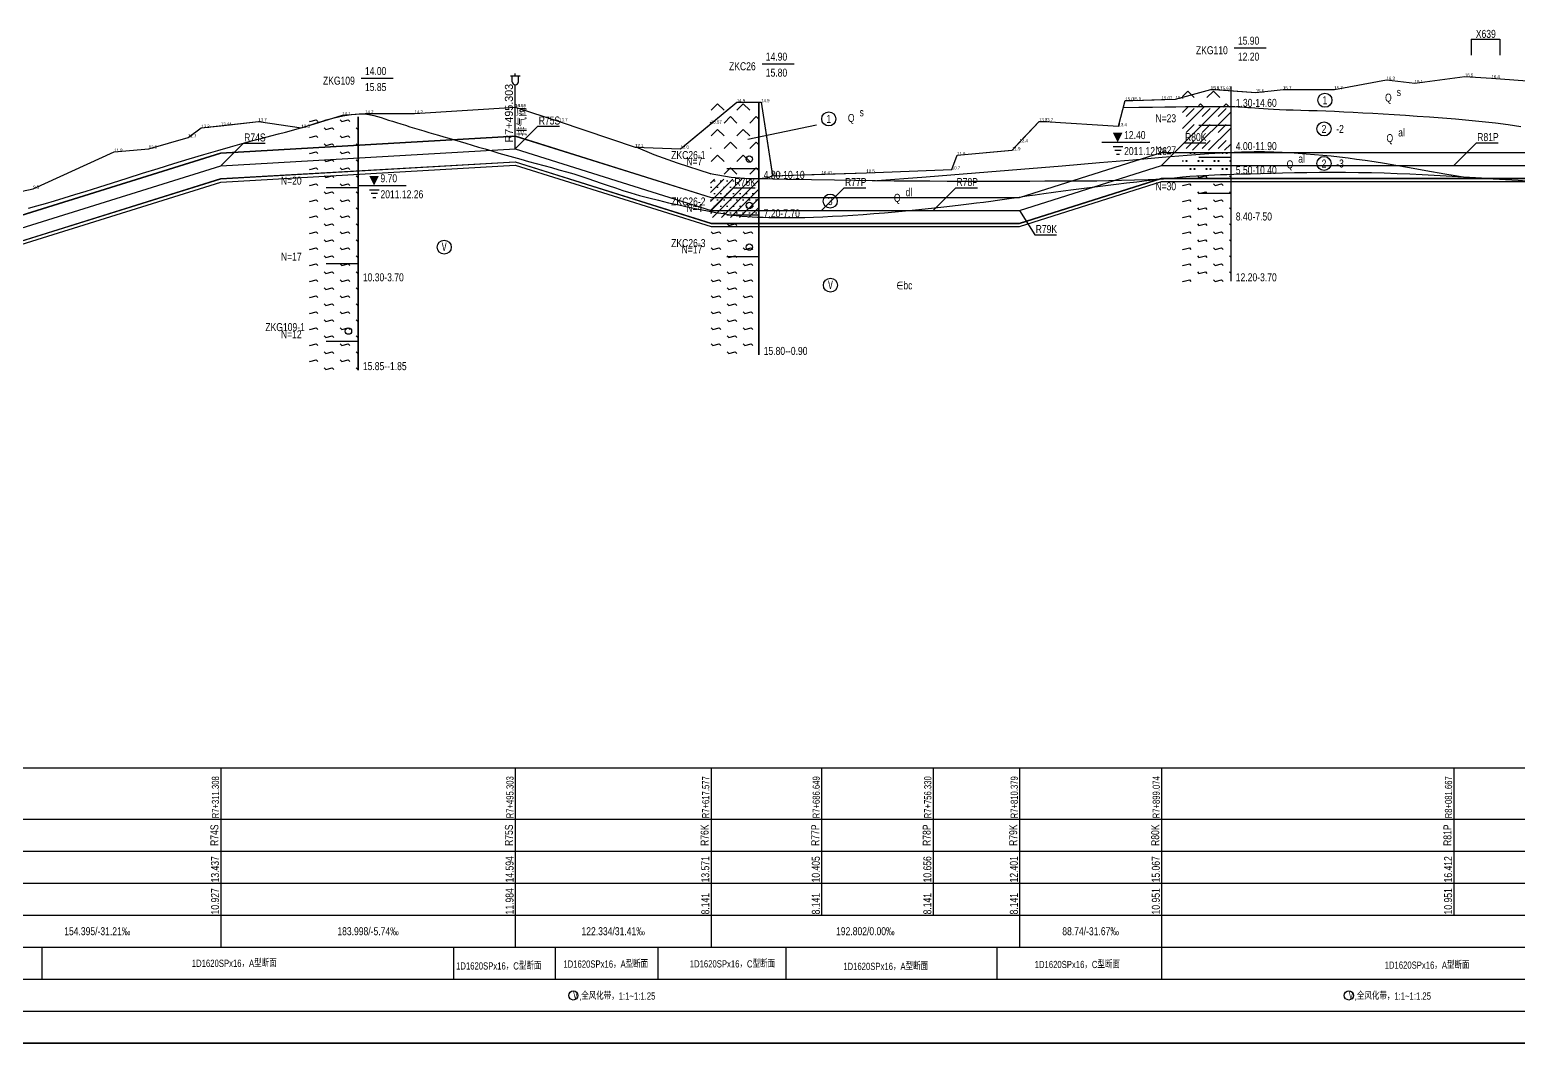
# Model space of a CAD drawing. Extents: x 525858 to 564773, y 2370984 to 2400075.
# Drawn here: x 558107 to 559037, y 2390429 to 2391062 of the extents above; entities that cross this region are included whole.
import ezdxf
from ezdxf.enums import TextEntityAlignment as Align

# ---------------------------------------------------------------- set-up
doc = ezdxf.new("R2010")
doc.units = 0
for name, pattern in [('CENTER', [2, 1.25, -0.25, 0.25, -0.25]), ('ZK', [20, 10, 0, 10]), ('ZKLIN', [0.4, 0.3, -0.1])]:
    doc.linetypes.add(name, pattern=pattern)
doc.layers.get('0').update_dxf_attribs({"linetype": 'CONTINUOUS'})
for name, color, linetype in [('pipe', 3, 'CONTINUOUS'), ('pipe_cen', 1, 'CENTER'), ('tab', 9, 'CONTINUOUS'), ('wipeout', 255, 'CONTINUOUS'), ('地形剖面', 4, 'CONTINUOUS'), ('布局裁图', 3, 'CONTINUOUS'), ('水工平面管线标注', 3, 'CONTINUOUS'), ('纵面管线标注', 3, 'CONTINUOUS'), ('附属设施', 2, 'CONTINUOUS')]:
    doc.layers.add(name, color=color, linetype=linetype)
doc.styles.add('ITALIC', font='txt', dxfattribs={"width": 0.7, "height": 0.28})
doc.styles.add('SIMP1', font='simp1.shx', dxfattribs={"width": 0.8, "bigfont": 'hz.shx'})
pattern_1 = [(315, (550725.529, 2390585.662), (-20.000006, 4e-15), [1.414214, -26.87]), (14.0362, (550721.529, 2390584.6623), (-20.0000115, 2e-05), [4.1231, -78.339]), (315, (550720.529, 2390585.662), (-20.000006, 4e-15), [1.414214, -26.87]), (315, (550725.529, 2390575.662), (-20.000006, 4e-15), [1.414214, -26.87]), (14.0362, (550721.529, 2390574.6623), (-20.0000115, 2e-05), [4.1231, -78.339]), (315, (550720.529, 2390575.662), (-20.000006, 4e-15), [1.414214, -26.87]), (315, (550715.529, 2390570.662), (4e-15, 20.000006), [1.414214, -26.87]), (14.0362, (550711.529, 2390569.6623), (-20.0000115, 2e-05), [4.1231, -78.339]), (315, (550710.529, 2390570.662), (-20.000006, 4e-15), [1.414214, -26.87]), (315, (550715.529, 2390580.662), (-20.000006, 4e-15), [1.414214, -26.87]), (14.0362, (550711.529, 2390579.6623), (-20.0000115, 2e-05), [4.1231, -78.339]), (315, (550710.529, 2390580.662), (-20.000006, 4e-15), [1.414214, -26.87])]
pattern_2 = [(315, (550731.102, 2390585.662), (-20.000006, 4e-15), [1.414214, -26.87]), (14.0362, (550727.102, 2390584.6623), (-20.0000115, 2e-05), [4.1231, -78.339]), (315, (550726.102, 2390585.662), (-20.000006, 4e-15), [1.414214, -26.87]), (315, (550731.102, 2390575.662), (-20.000006, 4e-15), [1.414214, -26.87]), (14.0362, (550727.102, 2390574.6623), (-20.0000115, 2e-05), [4.1231, -78.339]), (315, (550726.102, 2390575.662), (-20.000006, 4e-15), [1.414214, -26.87]), (315, (550721.102, 2390570.662), (4e-15, 20.000006), [1.414214, -26.87]), (14.0362, (550717.102, 2390569.6623), (-20.0000115, 2e-05), [4.1231, -78.339]), (315, (550716.102, 2390570.662), (-20.000006, 4e-15), [1.414214, -26.87]), (315, (550721.102, 2390580.662), (-20.000006, 4e-15), [1.414214, -26.87]), (14.0362, (550717.102, 2390579.6623), (-20.0000115, 2e-05), [4.1231, -78.339]), (315, (550716.102, 2390580.662), (-20.000006, 4e-15), [1.414214, -26.87])]

# ---------------------------------------------------------------- blocks, each defined once
blk = doc.blocks.new('uw')
for p, q in [((-0.143, -0.131), (0.159, -0.131)), ((0.109, -0.252), (-0.092, -0.252)), ((-0.042, -0.373), (0.059, -0.373))]:
    blk.add_line(p, q)
blk.add_lwpolyline([(0, 0, 0, 0.3, 0), (0, 0.3, 0.3, 0.3, 0)], format="xyseb")
at = {"style": 'ITALIC', "width": 0.7}
blk.add_attdef('SHUIWEI', (0.38, 0.156), '', height=0.28, dxfattribs=at)
blk = doc.blocks.new('qin排气阀va')
at = {"layer": '附属设施', "linetype": 'Continuous', "lineweight": -3}
for points in [[(0, 22.8), (0, 23.55)], [(-1.5, 22.8), (1.5, 22.8)], [(-1, 21), (-1, 22.8)], [(0, 0), (0, 20)], [(1, 21), (1, 22.8)]]:
    blk.add_lwpolyline(points, dxfattribs=at)
blk.add_arc((0, 21), 1, 180, 0, dxfattribs=at)
at = {"layer": '附属设施', "linetype": 'Continuous', "lineweight": -3, "style": 'SIMP1'}
blk.add_attdef('ZH', text='', height=2.5, rotation=90, dxfattribs=at).set_placement((0, 2), align=Align.BOTTOM_LEFT)
blk.add_attdef('名称', text='', height=2.5, rotation=90, dxfattribs=at).set_placement((1, 4), align=Align.TOP_LEFT)

msp = doc.modelspace()

# ---------------------------------------------------------------- hatches: boundary and pattern name
at = {"layer": '地形剖面'}
h = msp.add_hatch(dxfattribs=at)
h.set_pattern_fill('QG02', color=55, scale=20, style=0, pattern_type=2)
h.set_pattern_definition([(45, (550714.102, 2390571.662), (-8, 8), [5.656854, -5.656854]), (135, (550722.102, 2390571.662), (-8, -8), [5.656854, -5.656854])])
h.paths.add_polyline_path([(558856.791874, 2391026.662316), (558856.791874, 2391013.662316), (558826.791874, 2391013.662316), (558826.791874, 2391026.662316)])
h = msp.add_hatch(dxfattribs=at)
h.set_pattern_fill('QG02', color=55, scale=20, style=0, pattern_type=2)
h.set_pattern_definition([(45, (550700.392, 2390571.662), (-8, 8), [5.656854, -5.656854]), (135, (550708.392, 2390571.662), (-8, -8), [5.656854, -5.656854])])
h.paths.add_polyline_path([(558561.841874, 2391016.662316), (558561.841874, 2390968.662316), (558531.841874, 2390968.662316), (558531.841874, 2391016.662316)])
h = msp.add_hatch(dxfattribs=at)
h.set_pattern_fill('QB05', color=55, scale=20, style=0, pattern_type=2)
h.set_pattern_definition([(45, (550714.102, 2390567.662), (-5, 5), []), (45, (550719.102, 2390567.662), (6e-16, 10), [7.071068, -7.071068])])
h.paths.add_polyline_path([(558856.791874, 2391013.662316), (558856.791874, 2390986.662316), (558826.791874, 2390986.662316), (558826.791874, 2391013.662316)])
h = msp.add_hatch(dxfattribs=at)
h.set_pattern_fill('B001', color=55, scale=20, style=0, pattern_type=2)
h.set_pattern_definition(pattern_1)
h.paths.add_polyline_path([(558311.408874, 2391007.662316), (558311.408874, 2390904.662316), (558281.408874, 2390904.662316), (558281.408874, 2391007.662316)])
h = msp.add_hatch(dxfattribs=at)
h.set_pattern_fill('QF02', color=55, scale=20, style=0, pattern_type=2)
h.set_pattern_definition([(90, (550731.602, 2390584.662), (-20, 1e-15), [0.5, -19.5]), (180, (550732.102, 2390584.662), (-2e-15, -20), [0.5, -19.5]), (270, (550732.102, 2390585.162), (20, -4e-15), [0.5, -19.5]), (0, (550731.602, 2390585.162), (0, 20), [0.5, -19.5]), (90, (550731.602, 2390574.662), (-20, 1e-15), [0.5, -19.5]), (180, (550732.102, 2390574.662), (-2e-15, -20), [0.5, -19.5]), (270, (550732.102, 2390575.162), (20, -4e-15), [0.5, -19.5]), (0, (550731.602, 2390575.162), (0, 20), [0.5, -19.5]), (90, (550724.102, 2390584.662), (-20, 1e-15), [0.5, -19.5]), (180, (550724.602, 2390584.662), (-2e-15, -20), [0.5, -19.5]), (270, (550724.602, 2390585.162), (20, -4e-15), [0.5, -19.5]), (0, (550724.102, 2390585.162), (0, 20), [0.5, -19.5]), (90, (550729.102, 2390579.662), (-20, 1e-15), [0.5, -19.5]), (180, (550729.602, 2390579.662), (-2e-15, -20), [0.5, -19.5]), (270, (550729.602, 2390580.162), (20, -4e-15), [0.5, -19.5]), (0, (550729.102, 2390580.162), (0, 20), [0.5, -19.5]), (90, (550726.602, 2390579.662), (-20, 1e-15), [0.5, -19.5]), (180, (550727.102, 2390579.662), (-2e-15, -20), [0.5, -19.5]), (270, (550727.102, 2390580.162), (20, -4e-15), [0.5, -19.5]), (0, (550726.602, 2390580.162), (0, 20), [0.5, -19.5]), (90, (550724.102, 2390574.662), (-20, 1e-15), [0.5, -19.5]), (180, (550724.602, 2390574.662), (-2e-15, -20), [0.5, -19.5]), (270, (550724.602, 2390575.162), (20, -4e-15), [0.5, -19.5]), (0, (550724.102, 2390575.162), (0, 20), [0.5, -19.5]), (90, (550726.602, 2390569.662), (-20, 1e-15), [0.5, -19.5]), (180, (550727.102, 2390569.662), (-2e-15, -20), [0.5, -19.5]), (270, (550727.102, 2390570.162), (20, -4e-15), [0.5, -19.5]), (0, (550726.602, 2390570.162), (0, 20), [0.5, -19.5]), (90, (550729.102, 2390569.662), (-20, 1e-15), [0.5, -19.5]), (180, (550729.602, 2390569.662), (-2e-15, -20), [0.5, -19.5]), (270, (550729.602, 2390570.162), (20, -4e-15), [0.5, -19.5]), (0, (550729.102, 2390570.162), (0, 20), [0.5, -19.5]), (90, (550714.102, 2390584.662), (-20, 1e-15), [0.5, -19.5]), (180, (550714.602, 2390584.662), (-2e-15, -20), [0.5, -19.5]), (270, (550714.602, 2390585.162), (20, -4e-15), [0.5, -19.5]), (0, (550714.102, 2390585.162), (0, 20), [0.5, -19.5]), (90, (550719.102, 2390579.662), (-20, 1e-15), [0.5, -19.5]), (180, (550719.602, 2390579.662), (-2e-15, -20), [0.5, -19.5]), (270, (550719.602, 2390580.162), (20, -4e-15), [0.5, -19.5]), (0, (550719.102, 2390580.162), (0, 20), [0.5, -19.5]), (90, (550714.102, 2390574.662), (-20, 1e-15), [0.5, -19.5]), (180, (550714.602, 2390574.662), (-2e-15, -20), [0.5, -19.5]), (270, (550714.602, 2390575.162), (20, -4e-15), [0.5, -19.5]), (0, (550714.102, 2390575.162), (0, 20), [0.5, -19.5]), (90, (550716.602, 2390579.662), (-20, 1e-15), [0.5, -19.5]), (180, (550717.102, 2390579.662), (-2e-15, -20), [0.5, -19.5]), (270, (550717.102, 2390580.162), (20, -4e-15), [0.5, -19.5]), (0, (550716.602, 2390580.162), (0, 20), [0.5, -19.5]), (90, (550719.102, 2390569.662), (-20, 1e-15), [0.5, -19.5]), (180, (550719.602, 2390569.662), (-2e-15, -20), [0.5, -19.5]), (270, (550719.602, 2390570.162), (20, -4e-15), [0.5, -19.5]), (0, (550719.102, 2390570.162), (0, 20), [0.5, -19.5]), (90, (550716.602, 2390569.662), (-20, 1e-15), [0.5, -19.5]), (180, (550717.102, 2390569.662), (-2e-15, -20), [0.5, -19.5]), (270, (550717.102, 2390570.162), (20, -4e-15), [0.5, -19.5]), (0, (550716.602, 2390570.162), (0, 20), [0.5, -19.5]), (90, (550721.602, 2390574.662), (-20, 1e-15), [0.5, -19.5]), (180, (550722.102, 2390574.662), (-2e-15, -20), [0.5, -19.5]), (270, (550722.102, 2390575.162), (20, -4e-15), [0.5, -19.5]), (0, (550721.602, 2390575.162), (0, 20), [0.5, -19.5]), (90, (550721.602, 2390584.662), (-20, 1e-15), [0.5, -19.5]), (180, (550722.102, 2390584.662), (-2e-15, -20), [0.5, -19.5]), (270, (550722.102, 2390585.162), (20, -4e-15), [0.5, -19.5]), (0, (550721.602, 2390585.162), (0, 20), [0.5, -19.5])])
h.paths.add_polyline_path([(558856.791874, 2390986.662316), (558856.791874, 2390971.662316), (558826.791874, 2390971.662316), (558826.791874, 2390986.662316)])
h = msp.add_hatch(dxfattribs=at)
h.set_pattern_fill('B001', color=55, scale=20, style=0, pattern_type=2)
h.set_pattern_definition(pattern_2)
h.paths.add_polyline_path([(558856.791874, 2390971.662316), (558856.791874, 2390942.662316), (558826.791874, 2390942.662316), (558826.791874, 2390971.662316)])
h = msp.add_hatch(dxfattribs=at)
h.set_pattern_fill('QB07', color=55, scale=20, style=0, pattern_type=2)
h.set_pattern_definition([(45, (550700.392, 2390567.6623), (-2.8284271, 2.8284271), []), (0, (550740.392, 2390587.6623), (2, 4), [0, -4])])
h.paths.add_polyline_path([(558561.841874, 2390968.662316), (558561.841874, 2390944.662316), (558531.841874, 2390944.662316), (558531.841874, 2390968.662316)])
h = msp.add_hatch(dxfattribs=at)
h.set_pattern_fill('B001', color=55, scale=20, style=0, pattern_type=2)
h.set_pattern_definition([(315, (550717.392, 2390585.662), (-20.000006, 4e-15), [1.414214, -26.87]), (14.0362, (550713.392, 2390584.6623), (-20.0000115, 2e-05), [4.1231, -78.339]), (315, (550712.392, 2390585.662), (-20.000006, 4e-15), [1.414214, -26.87]), (315, (550717.392, 2390575.662), (-20.000006, 4e-15), [1.414214, -26.87]), (14.0362, (550713.392, 2390574.6623), (-20.0000115, 2e-05), [4.1231, -78.339]), (315, (550712.392, 2390575.662), (-20.000006, 4e-15), [1.414214, -26.87]), (315, (550707.392, 2390570.662), (4e-15, 20.000006), [1.414214, -26.87]), (14.0362, (550703.392, 2390569.6623), (-20.0000115, 2e-05), [4.1231, -78.339]), (315, (550702.392, 2390570.662), (-20.000006, 4e-15), [1.414214, -26.87]), (315, (550707.392, 2390580.662), (-20.000006, 4e-15), [1.414214, -26.87]), (14.0362, (550703.392, 2390579.6623), (-20.0000115, 2e-05), [4.1231, -78.339]), (315, (550702.392, 2390580.662), (-20.000006, 4e-15), [1.414214, -26.87])])
h.paths.add_polyline_path([(558561.841874, 2390944.662316), (558561.841874, 2390858.662316), (558531.841874, 2390858.662316), (558531.841874, 2390944.662316)])
h = msp.add_hatch(dxfattribs=at)
h.set_pattern_fill('B001', color=55, scale=20, style=0, pattern_type=2)
h.set_pattern_definition(pattern_2)
h.paths.add_polyline_path([(558856.791874, 2390942.662316), (558856.791874, 2390904.662316), (558826.791874, 2390904.662316), (558826.791874, 2390942.662316)])
h = msp.add_hatch(dxfattribs=at)
h.set_pattern_fill('B001', color=55, scale=20, style=0, pattern_type=2)
h.set_pattern_definition(pattern_1)
h.paths.add_polyline_path([(558311.408874, 2390904.662316), (558311.408874, 2390849.162316), (558281.408874, 2390849.162316), (558281.408874, 2390904.662316)])

# ---------------------------------------------------------------- linework, layer by layer
at = {"layer": 'pipe', "linetype": 'Continuous', "lineweight": -3}
for points in [[(558071.659874, 2390936.852316), (558225.979874, 2390985.032316), (558409.974874, 2390995.602316), (558532.248874, 2390957.172316), (558601.320874, 2390957.172316), (558671.001874, 2390957.172316), (558725.050874, 2390957.172316), (558813.745874, 2390985.272316), (558996.338874, 2390985.272316), (559096.805874, 2390985.272316), (559429.438874, 2390985.272316), (559560.601874, 2390985.272316), (559621.796874, 2390985.272316), (559682.418874, 2390969.912316), (559792.414874, 2390942.032316)], [(558071.659874, 2390936.752316), (558225.979874, 2390984.932316), (558409.974874, 2390995.502316), (558532.248874, 2390957.072316), (558601.320874, 2390957.072316), (558671.001874, 2390957.072316), (558725.050874, 2390957.072316), (558813.745874, 2390985.172316), (558996.338874, 2390985.172316), (559096.805874, 2390985.172316), (559429.438874, 2390985.172316), (559560.601874, 2390985.172316), (559621.796874, 2390985.172316), (559682.418874, 2390969.812316), (559792.414874, 2390941.932316)], [(558071.659874, 2390920.752315), (558225.979874, 2390968.932315), (558409.974874, 2390979.502315), (558532.248874, 2390941.072315), (558601.320874, 2390941.072315), (558671.001874, 2390941.072315), (558725.050874, 2390941.072315), (558813.745874, 2390969.172315), (558996.338874, 2390969.172315), (559096.805874, 2390969.172315), (559429.438874, 2390969.172315), (559560.601874, 2390969.172315), (559621.796874, 2390969.172315), (559682.418874, 2390953.812315), (559792.414874, 2390925.932315)], [(558071.659874, 2390920.652316), (558225.979874, 2390968.832316), (558409.974874, 2390979.402316), (558532.248874, 2390940.972316), (558601.320874, 2390940.972316), (558671.001874, 2390940.972316), (558725.050874, 2390940.972316), (558813.745874, 2390969.072316), (558996.338874, 2390969.072316), (559096.805874, 2390969.072316), (559429.438874, 2390969.072316), (559560.601874, 2390969.072316), (559621.796874, 2390969.072316), (559682.418874, 2390953.712316), (559792.414874, 2390925.832316)], [(558071.659874, 2390918.652316), (558225.979874, 2390966.832316), (558409.974874, 2390977.402316), (558532.248874, 2390938.972316), (558601.320874, 2390938.972316), (558671.001874, 2390938.972316), (558725.050874, 2390938.972316), (558813.745874, 2390967.072316), (558996.338874, 2390967.072316), (559096.805874, 2390967.072316), (559429.438874, 2390967.072316), (559560.601874, 2390967.072316), (559621.796874, 2390967.072316), (559682.418874, 2390951.712316), (559792.414874, 2390923.832316)]]:
    msp.add_lwpolyline(points, dxfattribs=at)
at = {"layer": 'pipe_cen', "linetype": 'Continuous', "lineweight": -3}
msp.add_lwpolyline([(558071.659874, 2390928.752316), (558225.979874, 2390976.932316), (558409.974874, 2390987.502316), (558532.248874, 2390949.072316), (558725.050874, 2390949.072316), (558813.745874, 2390977.172316), (559621.796874, 2390977.172316), (559792.414874, 2390933.932316), (560066.960874, 2390933.932316), (560179.461874, 2390899.762316), (560203.325874, 2390899.762316), (560268.182874, 2390926.092316), (560533.906874, 2390910.722316), (560872.798874, 2390910.722316), (560909.874874, 2390882.712316), (560932.104874, 2390882.712316), (560962.290874, 2390905.212316), (561441.970874, 2390918.422316), (561621.463874, 2390918.422316), (561665.904874, 2390945.192316), (561769.887874, 2390945.192316)], dxfattribs=at)
at = {"layer": '地形剖面', "color": 55}
for p, q in [((558859.111874, 2391050.662316), (558879.111874, 2391050.662316)), ((558564.161874, 2391040.662316), (558584.161874, 2391040.662316)), ((558313.728874, 2391031.662316), (558333.728874, 2391031.662316)), ((558857.111874, 2391002.162316), (558837.111874, 2391002.162316)), ((558776.331569, 2390991.662316), (558806.331569, 2390991.662316)), ((558857.111874, 2390982.162316), (558837.111874, 2390982.162316)), ((558562.161874, 2390975.162316), (558542.161874, 2390975.162316)), ((558311.728874, 2390963.162316), (558291.728874, 2390963.162316)), ((558311.728874, 2390964.662316), (558341.728874, 2390964.662316)), ((558857.111874, 2390959.662316), (558837.111874, 2390959.662316)), ((558562.161874, 2390946.162316), (558542.161874, 2390946.162316)), ((558562.161874, 2390920.162316), (558542.161874, 2390920.162316)), ((558311.728874, 2390915.662316), (558291.728874, 2390915.662316)), ((558311.728874, 2390867.162316), (558291.728874, 2390867.162316))]:
    msp.add_line(p, q, dxfattribs=at)
for points in [[(559007.111874, 2391056.114939), (559025.111874, 2391056.114939)], [(559007.111874, 2391056.114939), (559007.111874, 2391046.114939)], [(559025.111874, 2391056.114939), (559025.111874, 2391046.114939)], [(558105.914506, 2390950.565935), (558111.113445, 2390951.910468), (558116.495452, 2390953.405971), (558122.161919, 2390955.067819), (558128.214238, 2390956.911384), (558134.753801, 2390958.952039), (558141.882001, 2390961.205157), (558149.70023, 2390963.686111), (558158.260738, 2390966.396625), (558167.419214, 2390969.283824), (558176.982206, 2390972.281185), (558186.756261, 2390975.322185), (558196.547926, 2390978.340299), (558206.163749, 2390981.269006), (558215.410278, 2390984.04178), (558224.094059, 2390986.592098), (558232.061007, 2390988.869177), (558239.314496, 2390990.885189), (558245.897269, 2390992.668047), (558251.852068, 2390994.245665), (558257.221634, 2390995.645955), (558262.048709, 2390996.896829), (558266.376035, 2390998.026201), (558270.246353, 2390999.061984), (558273.706207, 2391000.028714), (558276.817348, 2391000.93743), (558279.645326, 2391001.795792), (558282.255695, 2391002.611464), (558284.714006, 2391003.392107), (558287.085812, 2391004.145383), (558289.436665, 2391004.878954), (558291.832116, 2391005.600483), (558294.322165, 2391006.312864), (558296.894602, 2391006.999926), (558299.521663, 2391007.640733), (558302.175586, 2391008.214346), (558304.828608, 2391008.699828), (558307.452965, 2391009.076241), (558310.020895, 2391009.322649), (558312.504634, 2391009.418112), (558314.885711, 2391009.348206), (558317.182821, 2391009.12455), (558319.423947, 2391008.765277), (558321.637077, 2391008.288519), (558323.850195, 2391007.712408), (558326.091288, 2391007.055076), (558328.388341, 2391006.334655), (558330.769339, 2391005.569276), (558333.255818, 2391004.77461), (558335.843509, 2391003.956472), (558338.521693, 2391003.118215), (558341.279653, 2391002.263192), (558344.106669, 2391001.394757), (558346.992023, 2391000.516262), (558349.924995, 2390999.631061), (558352.894869, 2390998.742506), (558355.895675, 2390997.852226), (558358.940456, 2390996.954943), (558362.047004, 2390996.043657), (558365.233112, 2390995.111366), (558368.516573, 2390994.151067), (558371.915179, 2390993.155759), (558375.446723, 2390992.118441), (558379.128998, 2390991.032109), (558382.974671, 2390989.892286), (558386.975905, 2390988.704577), (558391.119739, 2390987.477112), (558395.39321, 2390986.218021), (558399.783356, 2390984.935432), (558404.277215, 2390983.637474), (558408.861826, 2390982.332278), (558413.524224, 2390981.027971), (558418.249216, 2390979.730435), (558423.012672, 2390978.436561), (558427.788228, 2390977.140991), (558432.549521, 2390975.838365), (558437.270189, 2390974.523328), (558441.923869, 2390973.19052), (558446.484196, 2390971.834584), (558450.924809, 2390970.450162), (558455.2361, 2390969.033412), (558459.475485, 2390967.586553), (558463.717136, 2390966.113319), (558468.035225, 2390964.617445), (558472.503923, 2390963.102665), (558477.197403, 2390961.572715), (558482.189836, 2390960.031328), (558487.555395, 2390958.48224), (558493.334012, 2390956.932269), (558499.428669, 2390955.400566), (558505.70811, 2390953.909368), (558512.041078, 2390952.480911), (558518.296316, 2390951.13743), (558524.342566, 2390949.901162), (558530.048573, 2390948.794342), (558535.283079, 2390947.839206), (558539.954517, 2390947.051053), (558544.130068, 2390946.417438), (558547.916606, 2390945.918979), (558551.421002, 2390945.536292), (558554.750127, 2390945.249995), (558558.010854, 2390945.040706), (558561.310054, 2390944.889043), (558564.754599, 2390944.775623), (558568.435073, 2390944.685336), (558572.376915, 2390944.620163), (558576.589275, 2390944.586356), (558581.081303, 2390944.59017), (558585.862151, 2390944.637857), (558590.940969, 2390944.73567), (558596.326907, 2390944.889862), (558602.029117, 2390945.106687), (558608.044302, 2390945.39027), (558614.319377, 2390945.736226), (558620.788813, 2390946.138042), (558627.387077, 2390946.589205), (558634.048639, 2390947.083203), (558640.707968, 2390947.613524), (558647.299532, 2390948.173653), (558653.757801, 2390948.757079), (558660.027511, 2390949.357767), (558666.094469, 2390949.971591), (558671.954752, 2390950.594904), (558677.604433, 2390951.224057), (558683.039589, 2390951.855405), (558688.256294, 2390952.485298), (558693.250625, 2390953.110089), (558698.018655, 2390953.726131), (558702.570399, 2390954.331597), (558706.971624, 2390954.931943), (558711.302036, 2390955.534448), (558715.641341, 2390956.146387), (558720.069245, 2390956.77504), (558724.665454, 2390957.427682), (558729.509675, 2390958.111592), (558734.681612, 2390958.834048), (558740.23734, 2390959.599533), (558746.138405, 2390960.401365), (558752.322722, 2390961.230066), (558758.728205, 2390962.076161), (558765.292768, 2390962.930173), (558771.954325, 2390963.782627), (558778.650791, 2390964.624045), (558785.32008, 2390965.444952), (558791.902495, 2390966.236362), (558798.347897, 2390966.991259), (558804.608533, 2390967.703115), (558810.636655, 2390968.365404), (558816.384509, 2390968.971601), (558821.804346, 2390969.515179), (558826.848415, 2390969.989612), (558831.468963, 2390970.388373), (558835.650144, 2390970.708386), (558839.503721, 2390970.960376), (558843.17336, 2390971.158518), (558846.802727, 2390971.316985), (558850.535488, 2390971.449953), (558854.515311, 2390971.571597), (558858.88586, 2390971.69609), (558863.790804, 2390971.837607), (558869.336606, 2390972.005836), (558875.480932, 2390972.19251), (558882.144243, 2390972.384877), (558889.247002, 2390972.570184), (558896.709672, 2390972.735676), (558904.452717, 2390972.868601), (558912.396598, 2390972.956207), (558920.461779, 2390972.985738), (558928.577203, 2390972.94748), (558936.705734, 2390972.843861), (558944.818719, 2390972.680347), (558952.887502, 2390972.462404), (558960.883429, 2390972.195498), (558968.777845, 2390971.885095), (558976.542095, 2390971.53666), (558984.147525, 2390971.15566), (558991.582834, 2390970.747195), (558998.906138, 2390970.314899), (559006.192907, 2390969.862044), (559013.51861, 2390969.3919), (559020.958718, 2390968.907735), (559028.588699, 2390968.412821), (559036.484025, 2390967.910426), (559044.720165, 2390967.403822)], [(558789.965465, 2391013.479938), (558799.536623, 2391013.591657), (558808.111348, 2391013.690114), (558815.763145, 2391013.776089), (558822.565518, 2391013.85036), (558828.591969, 2391013.913708), (558833.916003, 2391013.966912), (558838.611123, 2391014.010751), (558842.750834, 2391014.046005), (558846.406537, 2391014.072836), (558849.641223, 2391014.088935), (558852.515782, 2391014.091374), (558855.091103, 2391014.077227), (558857.428076, 2391014.043566), (558859.58759, 2391013.987464), (558861.630535, 2391013.905996), (558863.6178, 2391013.796232), (558865.608117, 2391013.656789), (558867.651591, 2391013.492452), (558869.796167, 2391013.309546), (558872.089794, 2391013.114398), (558874.580418, 2391012.913336), (558877.315985, 2391012.712686), (558880.344443, 2391012.518774), (558883.713738, 2391012.337928), (558887.458415, 2391012.174299), (558891.559409, 2391012.023338), (558895.984255, 2391011.878324), (558900.700486, 2391011.732534), (558905.675636, 2391011.579243), (558910.877238, 2391011.41173), (558916.272825, 2391011.223272), (558921.829932, 2391011.007145), (558927.526331, 2391010.757694), (558933.380754, 2391010.473528), (558939.422173, 2391010.154325), (558945.679558, 2391009.799761), (558952.181881, 2391009.409512), (558958.958113, 2391008.983256), (558966.037226, 2391008.52067), (558973.44819, 2391008.02143), (558981.2005, 2391007.482956), (558989.22574, 2391006.893638), (558997.436018, 2391006.239612), (559005.74344, 2391005.507009), (559014.060113, 2391004.681965), (559022.298146, 2391003.750613), (559030.369645, 2391002.699086), (559038.186718, 2391001.513519)], [(558555.338032, 2390993.514168), (558598.17707, 2391002.469819)], [(558485.209902, 2390988.729993), (558496.491201, 2390984.05502), (558511.012888, 2390978.900546), (558531.655258, 2390972.187765), (558544.856785, 2390969.790338), (558556.018064, 2390968.951231), (558562.618828, 2390968.951231), (558567.659424, 2390969.670469), (558570.626679, 2390970.659574)], [(558485.209902, 2390988.729993), (558496.491201, 2390984.05502), (558511.012888, 2390978.900546), (558531.655258, 2390972.187765), (558544.856785, 2390969.790338), (558556.018064, 2390968.951231), (558562.618828, 2390968.951231), (558567.659424, 2390969.670469), (558570.626679, 2390970.659574)], [(558633.164092, 2390967.660945), (558666.598936, 2390970.119472), (558697.488748, 2390972.519202), (558725.841323, 2390974.822769), (558751.664453, 2390976.992807), (558774.965933, 2390978.991949), (558795.753556, 2390980.782828), (558814.035115, 2390982.328079), (558829.818406, 2390983.590335), (558843.163777, 2390984.544367), (558854.341804, 2390985.213498), (558863.675621, 2390985.633186), (558871.488359, 2390985.838893), (558878.103151, 2390985.866077), (558883.843129, 2390985.7502), (558889.031427, 2390985.526719), (558893.991175, 2390985.231097), (558898.989605, 2390984.892299), (558904.070337, 2390984.513326), (558909.221087, 2390984.090687), (558914.429575, 2390983.620888), (558919.683517, 2390983.100438), (558924.970632, 2390982.525845), (558930.278637, 2390981.893616), (558935.595249, 2390981.20026), (558940.9626, 2390980.435471), (558946.640466, 2390979.561692), (558952.943035, 2390978.534555), (558960.184498, 2390977.309689), (558968.679044, 2390975.842726), (558978.740861, 2390974.089295), (558990.68414, 2390972.005027), (559004.823068, 2390969.545552)], [(558562.335435, 2390968.954903), (558579.437061, 2390968.636496), (558595.043727, 2390968.360568), (558609.363426, 2390968.124787), (558622.604152, 2390967.926821), (558634.973899, 2390967.764339), (558646.68066, 2390967.635007), (558657.932429, 2390967.536496), (558668.9372, 2390967.466472), (558679.857042, 2390967.422318), (558690.670318, 2390967.400275), (558701.309467, 2390967.396298), (558711.706927, 2390967.406344), (558721.795138, 2390967.426366), (558731.506538, 2390967.452321), (558740.773565, 2390967.480163), (558749.528659, 2390967.505849), (558757.746983, 2390967.528687), (558765.574606, 2390967.561409), (558773.200323, 2390967.620096), (558780.812928, 2390967.720834), (558788.601216, 2390967.879707), (558796.753981, 2390968.112798), (558805.460018, 2390968.436191), (558814.908121, 2390968.86597)]]:
    msp.add_lwpolyline(points, dxfattribs=at)
at = {"layer": '地形剖面', "linetype": 'Continuous', "lineweight": -3}
msp.add_lwpolyline([(558080.971874, 2390956.662316), (558108.778874, 2390962.662316), (558159.381874, 2390985.662316), (558180.963874, 2390987.662316), (558205.517874, 2390994.662316), (558213.788874, 2391000.662316), (558225.979874, 2391002.032316), (558225.979874, 2391002.032316), (558225.979874, 2391002.032316), (558225.979874, 2391002.032316), (558249.466874, 2391004.662316), (558276.345874, 2391000.662316), (558301.909874, 2391008.662316), (558316.169874, 2391009.662316), (558347.045874, 2391009.662316), (558409.800874, 2391013.662316), (558409.974874, 2391013.602316), (558409.974874, 2391013.602316), (558409.974874, 2391013.602316), (558409.974874, 2391013.602316), (558437.429874, 2391004.662316), (558484.792874, 2390988.662316), (558513.231874, 2390987.662316), (558532.248874, 2391003.372316), (558532.248874, 2391003.372316), (558532.248874, 2391003.372316), (558532.248874, 2391003.372316), (558548.342874, 2391016.662316), (558563.578874, 2391016.662316), (558570.645874, 2390970.662316), (558601.320874, 2390971.712316), (558629.328874, 2390972.662316), (558682.683874, 2390974.662316), (558685.994874, 2390983.662316), (558720.357874, 2390986.662316), (558725.050874, 2390991.672316), (558725.050874, 2390991.672316), (558725.050874, 2390991.672316), (558725.050874, 2390991.672316), (558737.224874, 2391004.662316), (558740.755874, 2391004.662316), (558786.844874, 2391001.662316), (558791.069874, 2391017.662316), (558795.721874, 2391017.662316), (558813.745874, 2391018.332316), (558813.745874, 2391018.332316), (558813.745874, 2391018.332316), (558822.469874, 2391018.662316), (558844.450874, 2391024.662316), (558846.691874, 2391024.662316), (558850.448874, 2391024.372316), (558872.582874, 2391022.662316), (558889.642874, 2391024.662316), (558921.708874, 2391024.662316), (558954.298874, 2391030.662316), (558971.888874, 2391028.662316), (559003.264874, 2391032.662316), (559019.828874, 2391031.662316), (559047.853874, 2391029.662316)], dxfattribs=at)
at = {"layer": '地形剖面', "color": 55, "lineweight": -3}
msp.add_lwpolyline([(558080.971874, 2390956.662316), (558108.778874, 2390962.662316), (558159.381874, 2390985.662316), (558180.963874, 2390987.662316), (558205.517874, 2390994.662316), (558213.788874, 2391000.662316), (558249.466874, 2391004.662316), (558276.345874, 2391000.662316), (558301.909874, 2391008.662316), (558316.169874, 2391009.662316), (558327.156874, 2391009.662316), (558347.045874, 2391009.662316), (558409.800874, 2391013.662316), (558409.974874, 2391013.602316), (558437.429874, 2391004.662316), (558484.792874, 2390988.662316), (558513.231874, 2390987.662316), (558548.342874, 2391016.662316), (558563.578874, 2391016.662316), (558570.607874, 2390970.912316), (558570.645874, 2390970.662316), (558629.328874, 2390972.662316), (558682.683874, 2390974.662316), (558685.994874, 2390983.662316), (558717.899874, 2390986.452316), (558720.357874, 2390986.662316), (558737.224874, 2391004.662316), (558740.755874, 2391004.662316), (558786.844874, 2391001.662316), (558791.069874, 2391017.662316), (558795.721874, 2391017.662316), (558822.469874, 2391018.662316), (558844.450874, 2391024.662316), (558846.083874, 2391024.662316), (558846.691874, 2391024.662316), (558872.582874, 2391022.662316), (558889.642874, 2391024.662316), (558921.708874, 2391024.662316), (558948.564874, 2391029.602316), (558954.298874, 2391030.662316), (558971.888874, 2391028.662316), (559003.264874, 2391032.662316), (559019.828874, 2391031.662316), (559047.853874, 2391029.662316)], dxfattribs=at)
at = {"layer": '地形剖面', "color": 55, "linetype": 'ZKLIN'}
for points, const_width in [([(558857.111874, 2391026.662316), (558857.111874, 2390904.662316)], 1), ([(558857.111874, 2391026.662316), (558857.111874, 2390904.662316)], 0.5), ([(558562.161874, 2391016.662316), (558562.161874, 2390858.662316)], 0.5), ([(558311.728874, 2391007.662316), (558311.728874, 2390849.162316)], 1), ([(558311.728874, 2391007.662316), (558311.728874, 2390849.162316)], 0.5)]:
    msp.add_lwpolyline(points, dxfattribs=dict(at, const_width=const_width))
at = {"layer": '地形剖面', "color": 55, "linetype": 'ZK', "const_width": 1}
msp.add_lwpolyline([(558562.161874, 2391016.662316), (558562.161874, 2390858.662316)], dxfattribs=at)
at = {"layer": '地形剖面', "color": 55}
for points in [[(558849.111874, 2391002.162316, 0, 4, 0), (558849.111874, 2391007.162316, 0, 0, 0), (558849.111874, 2391014.162316, 0, 0, 0)], [(558849.111874, 2390982.162316, 0, 4, 0), (558849.111874, 2390987.162316, 0, 0, 0), (558849.111874, 2390994.162316, 0, 0, 0)], [(558554.161874, 2390975.162316, 0, 4, 0), (558554.161874, 2390980.162316, 0, 0, 0), (558554.161874, 2390987.162316, 0, 0, 0)], [(558303.728874, 2390963.162316, 0, 4, 0), (558303.728874, 2390968.162316, 0, 0, 0), (558303.728874, 2390975.162316, 0, 0, 0)], [(558849.111874, 2390959.662316, 0, 4, 0), (558849.111874, 2390964.662316, 0, 0, 0), (558849.111874, 2390971.662316, 0, 0, 0)], [(558554.161874, 2390946.162316, 0, 4, 0), (558554.161874, 2390951.162316, 0, 0, 0), (558554.161874, 2390958.162316, 0, 0, 0)], [(558303.728874, 2390915.662316, 0, 4, 0), (558303.728874, 2390920.662316, 0, 0, 0), (558303.728874, 2390927.662316, 0, 0, 0)], [(558554.161874, 2390920.162316, 0, 4, 0), (558554.161874, 2390925.162316, 0, 0, 0), (558554.161874, 2390932.162316, 0, 0, 0)], [(558303.728874, 2390867.162316, 0, 4, 0), (558303.728874, 2390872.162316, 0, 0, 0), (558303.728874, 2390879.162316, 0, 0, 0)]]:
    msp.add_lwpolyline(points, format="xyseb", dxfattribs=at)
for centre, radius in [((558915.807562, 2391017.943895), 4.4), ((558605.840523, 2391006.246331), 4.4), ((558915.220668, 2391000.016605), 4.4), ((558556.161874, 2390981.162316), 2), ((558915.220668, 2390978.418028), 4.4), ((558556.161874, 2390952.162316), 2), ((558606.73362, 2390954.907281), 4.4), ((558365.537943, 2390926.112136), 4.4), ((558556.161874, 2390926.162316), 2), ((558606.862391, 2390902.368329), 4.4), ((558305.728874, 2390873.662316), 2)]:
    msp.add_circle(centre, radius, dxfattribs=at)
at = {"layer": '纵面管线标注', "color": 9, "linetype": 'Continuous', "lineweight": -3}
for points in [[(558409.974874, 2390987.502316), (558424.114874, 2391001.642316), (558437.614874, 2391001.642316)], [(558225.979874, 2390976.932316), (558240.119874, 2390991.072316), (558253.619874, 2390991.072316)], [(558813.745874, 2390977.172316), (558827.885874, 2390991.312316), (558841.385874, 2390991.312316)], [(558996.338874, 2390977.172316), (559010.478874, 2390991.312316), (559023.978874, 2390991.312316)], [(558532.248874, 2390949.072316), (558546.388874, 2390963.212316), (558559.888874, 2390963.212316)], [(558601.320874, 2390949.072316), (558615.460874, 2390963.212316), (558628.960874, 2390963.212316)], [(558671.001874, 2390949.072316), (558685.141874, 2390963.212316), (558698.641874, 2390963.212316)], [(558725.050874, 2390949.072316), (558734.588147, 2390933.845653), (558748.088147, 2390933.845653)]]:
    msp.add_lwpolyline(points, dxfattribs=at)

# ---------------------------------------------------------------- block references
at = {"layer": '地形剖面', "color": 55, "xscale": 20, "yscale": 20, "zscale": 20}
for p in [(558786.331569, 2390991.662316), (558321.728874, 2390964.662316)]:
    msp.add_blockref('uw', p, dxfattribs=at)
at = {"layer": '附属设施', "linetype": 'Continuous', "lineweight": -3, "xscale": 2, "yscale": 2, "zscale": 2}
msp.add_blockref('qin排气阀va', (558409.974235, 2390987.506892), dxfattribs=at).add_auto_attribs({'ZH': 'R7+495.303', '名称': '排气阀'})

# ---------------------------------------------------------------- texts
at = {"layer": '地形剖面', "color": 55, "style": 'SIMP1', "width": 0.8}
for s, p in [('15.90', (558868.111874, 2391052.662316)), ('14.90', (558573.161874, 2391042.662316)), ('12.20', (558868.111874, 2391042.662316)), ('14.00', (558322.728874, 2391033.662316)), ('15.80', (558573.161874, 2391032.662316)), ('15.85', (558322.728874, 2391023.662316))]:
    msp.add_text(s, height=5, dxfattribs=at).set_placement(p, align=Align.CENTER)
for s, p in [('X639', (559022.55745, 2391056.888987)), ('ZKG110', (558855.111874, 2391046.662316)), ('ZKC26', (558560.161874, 2391036.662316)), ('ZKG109', (558309.728874, 2391027.662316)), ('N=23', (558822.82519, 2391004.162316)), ('ZKC26-1', (558528.781654, 2390981.162316)), ('N=7', (558526.781654, 2390977.162316)), ('N=27', (558822.82519, 2390984.162316)), ('N=20', (558276.478979, 2390965.162316)), ('N=30', (558822.82519, 2390961.662316)), ('ZKC26-2', (558528.781654, 2390952.162316)), ('N=4', (558526.781654, 2390948.162316)), ('ZKC26-3', (558528.781654, 2390926.162316)), ('N=17', (558526.781654, 2390922.162316)), ('N=17', (558276.478979, 2390917.662316)), ('ZKG109-1', (558278.478979, 2390873.662316)), ('N=12', (558276.478979, 2390869.162316))]:
    msp.add_text(s, height=5, dxfattribs=at).set_placement(p, align=Align.RIGHT)
at = {"layer": '地形剖面', "color": 9, "linetype": 'Continuous', "lineweight": -3, "style": 'SIMP1', "width": 0.8}
for s, p in [('16.3', (558954.298874, 2391030.662316)), ('16.1', (558971.888874, 2391028.662316)), ('16.5', (559003.264874, 2391032.662316)), ('16.4', (559019.828874, 2391031.662316)), ('14.9', (558548.342874, 2391016.662316)), ('14.9', (558563.578874, 2391016.662316)), ('15.0', (558791.069874, 2391017.662316)), ('15.0', (558795.721874, 2391017.662316)), ('15.07', (558813.745874, 2391018.332316)), ('15.07', (558813.745874, 2391018.332316)), ('15.07', (558813.745874, 2391018.332316)), ('15.1', (558822.469874, 2391018.662316)), ('15.7', (558844.450874, 2391024.662316)), ('15.7', (558846.691874, 2391024.662316)), ('15.67', (558850.448874, 2391024.372316)), ('15.5', (558872.582874, 2391022.662316)), ('15.7', (558889.642874, 2391024.662316)), ('15.7', (558921.708874, 2391024.662316)), ('14.1', (558301.909874, 2391008.662316)), ('14.2', (558316.169874, 2391009.662316)), ('14.2', (558347.045874, 2391009.662316)), ('14.6', (558409.800874, 2391013.662316)), ('14.59', (558409.974874, 2391013.602316)), ('14.59', (558409.974874, 2391013.602316)), ('14.59', (558409.974874, 2391013.602316)), ('14.59', (558409.974874, 2391013.602316)), ('13.3', (558213.788874, 2391000.662316)), ('13.44', (558225.979874, 2391002.032316)), ('13.44', (558225.979874, 2391002.032316)), ('13.44', (558225.979874, 2391002.032316)), ('13.44', (558225.979874, 2391002.032316)), ('13.7', (558249.466874, 2391004.662316)), ('13.3', (558276.345874, 2391000.662316)), ('13.7', (558437.429874, 2391004.662316)), ('13.57', (558532.248874, 2391003.372316)), ('13.57', (558532.248874, 2391003.372316)), ('13.57', (558532.248874, 2391003.372316)), ('13.57', (558532.248874, 2391003.372316)), ('13.7', (558737.224874, 2391004.662316)), ('13.7', (558740.755874, 2391004.662316)), ('13.4', (558786.844874, 2391001.662316)), ('12.7', (558205.517874, 2390994.662316)), ('12.1', (558484.792874, 2390988.662316)), ('12.4', (558725.050874, 2390991.672316)), ('12.4', (558725.050874, 2390991.672316)), ('12.4', (558725.050874, 2390991.672316)), ('12.4', (558725.050874, 2390991.672316)), ('11.8', (558159.381874, 2390985.662316)), ('12.0', (558180.963874, 2390987.662316)), ('12.0', (558513.231874, 2390987.662316)), ('11.6', (558685.994874, 2390983.662316)), ('11.9', (558720.357874, 2390986.662316)), ('10.3', (558570.645874, 2390970.662316)), ('10.41', (558601.320874, 2390971.712316)), ('10.5', (558629.328874, 2390972.662316)), ('10.7', (558682.683874, 2390974.662316)), ('9.5', (558108.778874, 2390962.662316))]:
    msp.add_text(s, height=2, dxfattribs=at).set_placement(p)
at = {"layer": '地形剖面', "color": 55, "style": 'SIMP1', "width": 0.8}
for s, p in [('1.30-14.60', (558860.111874, 2391013.782316)), ('s', (558960.652818, 2391020.550818)), ('s', (558625.039672, 2391007.875909)), ('al', (558961.552144, 2390995.299682)), ('12.40', (558790.331569, 2390993.662316)), ('4.00-11.90', (558860.111874, 2390986.782316)), ('2011.12.26', (558790.331569, 2390983.662316)), ('al', (558899.131072, 2390978.906778)), ('9.70', (558325.728874, 2390966.662316)), ('4.80-10.10', (558565.161874, 2390968.782316)), ('5.50-10.40', (558860.111874, 2390971.782316)), ('dl', (558653.773687, 2390957.954304)), ('2011.12.26', (558325.728874, 2390956.662316)), ('7.20-7.70', (558565.161874, 2390944.782316)), ('8.40-7.50', (558860.111874, 2390942.782316)), ('10.30-3.70', (558314.728874, 2390904.782316)), ('12.20-3.70', (558860.111874, 2390904.782316)), ('15.80--0.90', (558565.161874, 2390858.782316)), ('15.85--1.85', (558314.728874, 2390849.282316))]:
    msp.add_text(s, height=5, dxfattribs=at).set_placement(p)
for s, p in [('1', (558915.807562, 2391017.943895)), ('Q', (558955.452818, 2391018.884152)), ('1', (558605.840523, 2391006.246331)), ('Q', (558619.839672, 2391006.209242)), ('2', (558915.220668, 2391000.016605)), ('-2', (558925.220668, 2391000.016605)), ('Q', (558956.352144, 2390993.633015)), ('2', (558915.220668, 2390978.418028)), ('-3', (558925.220668, 2390978.418028)), ('Q', (558893.931072, 2390977.240111)), ('3', (558606.73362, 2390954.907281)), ('Q', (558648.573687, 2390956.287638)), ('Ⅴ', (558365.537943, 2390926.112136)), ('Ⅴ', (558606.862391, 2390902.368329)), ('∈bc', (558653.055064, 2390902.335888))]:
    msp.add_text(s, height=5, dxfattribs=at).set_placement(p, align=Align.MIDDLE)
at = {"layer": '纵面管线标注', "linetype": 'Continuous', "lineweight": -3, "style": 'SIMP1', "width": 0.8}
for s, p in [('R75S', (558424.614874, 2391002.742316)), ('R74S', (558240.619874, 2390992.172316)), ('R80K', (558828.385874, 2390992.412316)), ('R81P', (559010.978874, 2390992.412316)), ('R76K', (558546.888874, 2390964.312316)), ('R77P', (558615.960874, 2390964.312316)), ('R78P', (558685.641874, 2390964.312316)), ('R79K', (558735.088147, 2390934.945653))]:
    msp.add_text(s, height=5, dxfattribs=at).set_placement(p)

# ---------------------------------------------------------------- wipeouts: each hides what was drawn before it
at = {"linetype": 'Continuous', "lineweight": -3}
msp.add_wipeout([(550845.99349, 2390600.672316), (563560.805874, 2390600.672316), (563560.805874, 2390428.672316), (550845.99349, 2390428.672316)], dxfattribs=at).dxf.layer = 'wipeout'

# ---------------------------------------------------------------- next in the draw order: linework, layer by layer
at = {"layer": 'tab', "linetype": 'Continuous', "lineweight": -3}
for points in [[(550767.934025, 2390600.672316), (563560.805874, 2390600.672316)], [(558225.979874, 2390600.672316), (558225.979874, 2390508.672316)], [(558409.974874, 2390600.672316), (558409.974874, 2390508.672316)], [(558532.248874, 2390600.672316), (558532.248874, 2390508.672316)], [(558601.320874, 2390600.672316), (558601.320874, 2390508.672316)], [(558671.001874, 2390600.672316), (558671.001874, 2390508.672316)], [(558725.050874, 2390600.672316), (558725.050874, 2390508.672316)], [(558813.745874, 2390600.672316), (558813.745874, 2390508.672316)], [(558996.338874, 2390600.672316), (558996.338874, 2390508.672316)], [(550767.934025, 2390568.672316), (563560.805874, 2390568.672316)], [(550767.934025, 2390548.672316), (563560.805874, 2390548.672316)], [(550767.934025, 2390528.672316), (563560.805874, 2390528.672316)], [(550767.934025, 2390508.672316), (563560.805874, 2390508.672316)], [(558225.979874, 2390508.672316), (558225.979874, 2390488.672316)], [(558409.974874, 2390508.672316), (558409.974874, 2390488.672316)], [(558532.248874, 2390508.672316), (558532.248874, 2390488.672316)], [(558725.050874, 2390508.672316), (558725.050874, 2390488.672316)], [(558813.745874, 2390508.672316), (558813.745874, 2390488.672316)], [(550767.934025, 2390488.672316), (563560.805874, 2390488.672316)], [(558114.130899, 2390488.672316), (558114.130899, 2390468.672316)], [(558371.360915, 2390488.672316), (558371.360915, 2390468.672316)], [(558434.87661, 2390488.672316), (558434.87661, 2390468.672316)], [(558498.929018, 2390488.672316), (558498.929018, 2390468.672316)], [(558579.017398, 2390488.672316), (558579.017398, 2390468.672316)], [(558710.827294, 2390488.672316), (558710.827294, 2390468.672316)], [(558813.745548, 2390488.672316), (558813.745548, 2390468.672316)], [(550767.934025, 2390468.672316), (563560.805874, 2390468.672316)], [(550767.934025, 2390448.672316), (563560.805874, 2390448.672316)], [(550852.671874, 2390448.672316), (563560.806355, 2390448.672316)], [(550767.934025, 2390428.672316), (563560.805874, 2390428.672316)]]:
    msp.add_lwpolyline(points, dxfattribs=at)
for points in [[(558071.659874, 2390498.672316, 0, 1, 0), (558074.659874, 2390498.672316, 0, 0, 0), (558128.819874, 2390498.672316, 0, 0, 0)], [(558225.979874, 2390498.672316, 0, 1, 0), (558222.979874, 2390498.672316, 0, 0, 0), (558168.819874, 2390498.672316, 0, 0, 0)], [(558225.979874, 2390498.672316, 0, 1, 0), (558228.979874, 2390498.672316, 0, 0, 0), (558297.977374, 2390498.672316, 0, 0, 0)], [(558409.974874, 2390498.672316, 0, 1, 0), (558406.974874, 2390498.672316, 0, 0, 0), (558337.977374, 2390498.672316, 0, 0, 0)], [(558409.974874, 2390498.672316, 0, 1, 0), (558412.974874, 2390498.672316, 0, 0, 0), (558451.111874, 2390498.672316, 0, 0, 0)], [(558532.248874, 2390498.672316, 0, 1, 0), (558529.248874, 2390498.672316, 0, 0, 0), (558491.111874, 2390498.672316, 0, 0, 0)], [(558532.248874, 2390498.672316, 0, 1, 0), (558535.248874, 2390498.672316, 0, 0, 0), (558608.649874, 2390498.672316, 0, 0, 0)], [(558725.050874, 2390498.672316, 0, 1, 0), (558722.050874, 2390498.672316, 0, 0, 0), (558648.649874, 2390498.672316, 0, 0, 0)], [(558725.050874, 2390498.672316, 0, 1, 0), (558728.050874, 2390498.672316, 0, 0, 0), (558749.398374, 2390498.672316, 0, 0, 0)], [(558813.745874, 2390498.672316, 0, 1, 0), (558810.745874, 2390498.672316, 0, 0, 0), (558789.398374, 2390498.672316, 0, 0, 0)], [(558813.745874, 2390498.672316, 0, 1, 0), (558816.745874, 2390498.672316, 0, 0, 0), (559197.771374, 2390498.672316, 0, 0, 0)]]:
    msp.add_lwpolyline(points, format="xyseb", dxfattribs=at)
at = {"layer": '布局裁图', "linetype": 'Continuous', "lineweight": -3}
msp.add_lwpolyline([(550845.99349, 2390600.672316), (563560.805874, 2390600.672316), (563560.805874, 2390428.672316), (550845.99349, 2390428.672316)], close=True, dxfattribs=at)
at = {"layer": '水工平面管线标注', "linetype": 'Continuous', "lineweight": -3}
for centre in [(558446.1649, 2390458.524832), (558930.731105, 2390458.524832)]:
    msp.add_circle(centre, 2.843946, dxfattribs=at)

# ---------------------------------------------------------------- next in the draw order: texts
at = {"layer": 'tab', "color": 3, "linetype": 'Continuous', "lineweight": -3, "style": 'SIMP1', "width": 0.8}
for s, height, p in [('R7+311.308', 4.5, (558224.879874, 2390569.172316)), ('R7+495.303', 4.5, (558408.874874, 2390569.172316)), ('R7+617.577', 4.5, (558531.148874, 2390569.172316)), ('R7+686.649', 4.5, (558600.220874, 2390569.172316)), ('R7+756.330', 4.5, (558669.901874, 2390569.172316)), ('R7+810.379', 4.5, (558723.950874, 2390569.172316)), ('R7+899.074', 4.5, (558812.645874, 2390569.172316)), ('R8+081.667', 4.5, (558995.238874, 2390569.172316)), ('13.437', 5, (558224.879874, 2390529.172316)), ('14.594', 5, (558408.874874, 2390529.172316)), ('13.571', 5, (558531.148874, 2390529.172316)), ('10.405', 5, (558600.220874, 2390529.172316)), ('10.656', 5, (558669.901874, 2390529.172316)), ('12.401', 5, (558723.950874, 2390529.172316)), ('15.067', 5, (558812.645874, 2390529.172316)), ('16.412', 5, (558995.238874, 2390529.172316)), ('10.927', 5, (558224.879874, 2390509.172316)), ('11.984', 5, (558408.874874, 2390509.172316)), ('10.951', 5, (558812.645874, 2390509.172316)), ('10.951', 5, (558995.238874, 2390509.172316)), ('8.141', 5, (558531.148874, 2390509.172316)), ('8.141', 5, (558600.220874, 2390509.172316)), ('8.141', 5, (558669.901874, 2390509.172316)), ('8.141', 5, (558723.950874, 2390509.172316))]:
    msp.add_text(s, height=height, rotation=89.999998453, dxfattribs=at).set_placement(p)
for s, p in [('R74S', (558225.979874, 2390558.672316)), ('R75S', (558409.974874, 2390558.672316)), ('R76K', (558532.248874, 2390558.672316)), ('R77P', (558601.320874, 2390558.672316)), ('R78P', (558671.001874, 2390558.672316)), ('R79K', (558725.050874, 2390558.672316)), ('R80K', (558813.745874, 2390558.672316)), ('R81P', (558996.338874, 2390558.672316))]:
    msp.add_text(s, height=5, rotation=89.999998453, dxfattribs=at).set_placement(p, align=Align.BOTTOM_CENTER)
for s, height, p in [('154.395/-31.21‰', 5, (558148.819874, 2390498.672316)), ('183.998/-5.74‰', 5, (558317.977374, 2390498.672316)), ('122.334/31.41‰', 5, (558471.111874, 2390498.672316)), ('192.802/0.00‰', 5, (558628.649874, 2390498.672316)), ('88.74/-31.67‰', 5, (558769.398374, 2390498.672316)), ('1D1620SPx16，A型断面', 4.5, (558234.364328, 2390478.62524)), ('1D1620SPx16，C型断面', 4.5, (558399.602628, 2390476.965296)), ('1D1620SPx16，A型断面', 4.5, (558466.503384, 2390478.151396)), ('1D1620SPx16，C型断面', 4.5, (558545.59643, 2390478.262727)), ('1D1620SPx16，A型断面', 4.5, (558641.36708, 2390476.707298)), ('1D1620SPx16，C型断面', 4.5, (558761.091364, 2390477.890421)), ('1D1620SPx16，A型断面', 4.5, (558979.609274, 2390477.491398))]:
    msp.add_text(s, height=height, dxfattribs=at).set_placement(p, align=Align.MIDDLE_CENTER)
at = {"layer": '水工平面管线标注', "linetype": 'Continuous', "lineweight": -3, "style": 'SIMP1', "width": 0.8}
for p in [(558471.319133, 2390458.176724), (558955.885339, 2390458.176724)]:
    msp.add_text('Ⅴ,全风化带，1:1~1:1.25', height=4.5, dxfattribs=at).set_placement(p, align=Align.MIDDLE_CENTER)

doc.saveas('drawing.dxf')
